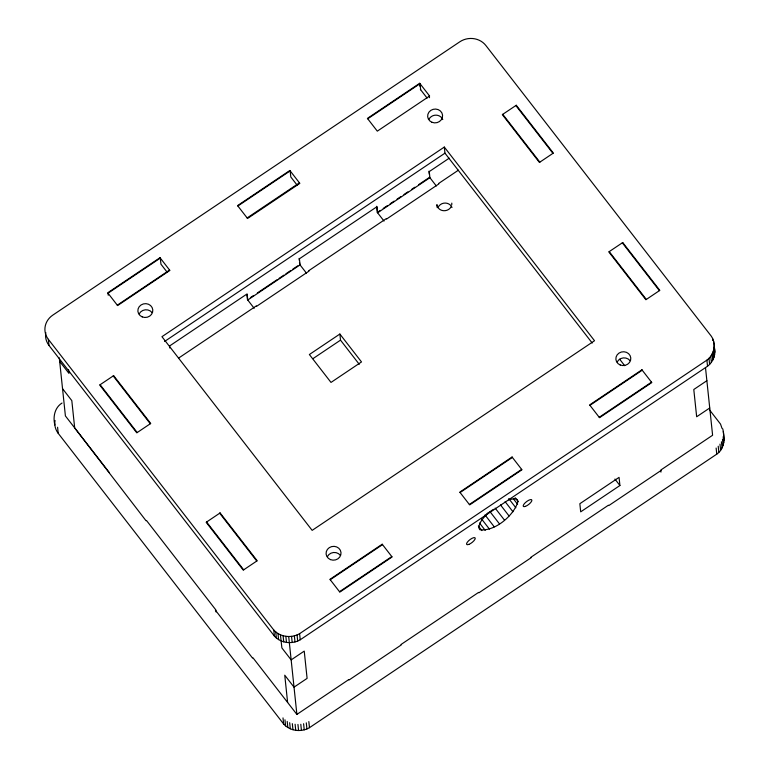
<?xml version="1.0" encoding="UTF-8"?>
<svg xmlns="http://www.w3.org/2000/svg" width="769" height="769" viewBox="0 0 769 769"><rect width="100%" height="100%" fill="white"/><g stroke="black" fill="none" stroke-linecap="round" stroke-linejoin="round"><path stroke-width="1.15" d="M451.73 204.919L451.807 203.112M48.341 339.331L273.764 629.994C280.118 637.126 291.47 638.472 299.593 633.666L706.894 360.142C714.238 354.807 716.583 343.724 711.287 336.178L485.864 45.506A18.716 17.293 -6 0 0 459.795 41.805L52.782 315.136A18.716 17.293 -6 0 0 48.341 339.331L48.985 345.435L274.408 636.098C280.762 643.23 292.114 644.576 300.237 639.77L707.528 366.246C713.286 361.911 716.266 354.086 714.17 347.088M55.041 420.48A18.716 17.293 -6 0 0 58.223 433.341L283.646 724.004C290 731.136 301.352 732.482 309.474 727.676L716.766 454.152C725.08 448.423 724.763 437.628 722.773 428.891M487.777 513.259C483.97 517.402 479.241 521.824 478.808 527.774L479.721 529.697C494.717 531.85 513.961 515.528 518.027 501.436L517.104 499.514L514.913 498.62L508.444 499.773M451.153 206.65C448.836 211.446 441.502 212.196 438.253 207.966M62.02 403.043C54.647 407.599 52.821 417.058 54.859 424.988M487.037 513.663L493.467 509.328M419.711 83.283L367.419 118.397L377.31 131.153L429.602 96.029L419.711 83.283L420.037 86.33M237.881 206.005L290.163 170.881L290.807 176.985L297.219 185.262M367.726 118.791L420.018 83.677L420.662 89.781M117.292 305.158L169.584 270.044M247.137 217.944L299.429 182.83M444.319 147.062L161.951 336.687L312.156 530.37L594.524 340.734L444.319 147.062L444.963 153.166L592.217 343.041M164.585 341.455L444.963 153.166M449.202 158.193L429.256 171.583L429.9 177.687L377.608 212.802L376.973 206.698L299.41 258.788L300.045 264.892L247.753 300.006L247.118 293.902L169.555 345.992L169.766 348.03M250.406 297.622L253.366 295.632M257.317 292.989L277.042 279.733M279.022 278.407L283.953 275.1M285.924 273.774L290.855 270.457M292.835 269.131L297.766 265.824M384.029 221.078L377.3 212.407L380.261 210.418M383.222 208.428L387.172 205.784M390.133 203.795L394.074 201.142M397.035 199.152L400.985 196.508M403.936 194.519L407.887 191.865M411.838 189.212L414.789 187.232M418.74 184.579L429.592 177.293L436.321 185.963M178.821 357.95L256.385 305.86M308.677 270.746L386.24 218.656M438.532 183.541L458.42 170.18M256.692 306.264L308.984 271.14M386.547 219.059L438.839 183.935M339.869 334.044L309.369 354.528L331.006 382.424L361.507 361.939L339.869 334.044L340.513 340.148L359.267 364.323M312.964 358.642L340.513 340.148M330.237 579.739L382.529 544.625M460.093 492.535L512.385 457.42M589.948 405.33L642.23 370.216M339.504 591.697L391.796 556.583M469.359 504.493L521.651 469.378M599.214 417.288L651.506 382.164M706.865 380.713L693.792 389.499L696.666 416.76L709.739 407.983M619.92 485.508L580.701 511.846L579.845 503.714L619.064 477.376L619.92 485.508L614.921 479.077M252.924 657.735L296.892 714.42L348.742 679.604M401.034 644.489L478.597 592.399M530.889 557.275L608.452 505.195M349.059 679.998L401.341 644.883M478.914 592.793L531.196 557.679M608.769 505.589L661.052 470.474M515.836 105.545L552.93 153.367M622.313 242.831L659.398 290.653M502.763 114.321L539.857 162.144M609.24 251.617L646.325 299.439M709.508 409.877L720.524 424.084L722.053 428.439M420.355 89.387L427.083 98.057M619.651 359.19L624.697 365.698M515.172 497.754L518.027 501.436M513.327 498.735L517.604 504.253M508.742 498.581L515.874 507.78M505.118 501.657L512.961 511.769M500.494 504.916L509.049 515.951M495.149 508.088L504.416 520.046M306.466 273.168L299.737 264.498L299.526 262.46M490.103 511.808L499.379 523.766M484.999 514.903L494.265 526.861M481.596 519.008L489.44 529.12M479.529 523.035L485.229 530.389M478.347 525.986L481.913 530.591M254.174 308.292L247.445 299.612L246.916 294.527M167.373 272.476L160.952 264.2L160.308 258.086L108.025 293.21L108.237 295.238M113.206 375.945L150.291 423.767M219.674 513.231L256.759 561.053M100.133 384.721L137.218 432.543M206.601 522.007L243.686 569.829M59.674 361.401L68.941 373.359L68.576 369.802M62.539 388.672L71.815 400.63L74.68 427.9L146.023 520.738M109.371 472.627L65.403 415.933L59.3 357.845M146.456 520.45L215.839 609.913L216.051 611.951M215.407 610.202L252.492 658.024M437.35 206.38L436.907 204.631L437.234 207.678M714.074 343.57L714.853 352.317M723.312 431.476L724.09 440.224M713.536 340.984L713.747 343.022M713.93 348.847L714.574 354.951M723.168 436.754L723.812 442.857M712.594 338.504L712.815 340.542M713.257 351.423L713.892 357.527M722.495 439.33L723.129 445.434M712.181 353.894L712.825 359.998M721.418 441.8L722.062 447.904M710.748 356.201L711.383 362.305M719.986 444.107L720.62 450.211M708.97 358.296L709.614 364.4M718.208 446.203L718.852 452.307M706.894 360.142L707.528 366.246M716.131 448.048L716.766 454.152M705.5 367.678L712.603 435.254L660.744 470.07L660.956 472.108M429.294 95.635L429.506 97.673M428.948 171.189L429.275 174.236M376.656 206.303L377.3 212.407M299.093 258.394L299.314 260.422M299.593 633.666L300.237 639.77M308.83 721.572L309.474 727.676M297.055 634.925L297.699 641.029M306.293 722.831L306.937 728.935M294.354 635.828L294.998 641.932M303.592 723.735L304.236 729.839M291.547 636.376L292.191 642.48M300.794 724.283L301.429 730.387M288.702 636.54L296.892 714.42M297.939 724.446L298.574 730.55M285.857 636.328L286.491 642.432M295.094 724.235L295.738 730.339M283.079 635.742L283.723 641.846M292.316 723.648L292.96 729.752M280.425 634.79L281.887 647.94L291.163 659.889L304.236 651.112L307.1 678.383L294.027 687.159L284.751 675.201L287.616 702.472M289.673 722.697L290.307 728.801M277.965 633.502L278.599 639.606M287.202 721.409L287.846 727.512M275.725 631.887L276.369 637.991M284.963 719.794L285.607 725.898M273.764 629.994L274.408 636.098M283.002 717.9L283.646 724.004M57.588 427.237L58.223 433.341M617.18 361.988A7.488 6.911 -6 0 1 630.08 360.671M428.967 119.291A7.488 6.911 -6 0 1 436.042 115.148A7.488 6.911 -6 0 1 442.771 119.56M139.189 313.887A7.488 6.911 -6 0 1 152.089 312.579M327.402 556.583A7.488 6.911 -6 0 1 340.302 555.276M48.985 345.435A18.716 17.293 -6 0 1 45.804 332.573M438.205 207.188A7.488 6.911 -6 0 1 445.28 203.054A7.488 6.911 -6 0 1 452.009 207.457M160 257.692L107.708 292.806L117.599 305.562L169.891 270.448L160 257.692M289.855 170.487L237.563 205.602L247.551 218.473L299.843 183.358L289.855 170.487M113.639 375.647L99.691 385.009L136.786 432.832L150.724 423.469L113.639 375.647M516.278 105.257L502.33 114.619L539.415 162.442L553.363 153.069L516.278 105.257M220.107 512.933L206.169 522.305L243.254 570.127L257.192 560.755L220.107 512.933M622.746 242.543L608.798 251.905L645.893 299.727L659.831 290.365L622.746 242.543M382.212 544.221L329.93 579.345L339.811 592.092L392.103 556.977L382.212 544.221M512.067 457.017L459.785 492.141L469.667 504.887L521.959 469.772L512.067 457.017M641.923 369.812L589.631 404.927L599.522 417.682L651.814 382.568L641.923 369.812M525.535 506.338A5.345 1.778 -37.8 0 0 531.888 500.186A5.345 1.778 -37.8 0 0 525.169 502.811A5.345 1.778 -37.8 0 0 525.535 506.338M468.888 544.385A5.345 1.778 -37.8 0 0 475.242 538.233A5.345 1.778 -37.8 0 0 468.523 540.857A5.345 1.778 -37.8 0 0 468.888 544.385M620.218 364.996A7.488 6.911 -6 0 0 630.782 357.902A7.488 6.911 -6 0 0 619.007 353.086A7.488 6.911 -6 0 0 620.218 364.996M431.995 122.3A7.488 6.911 -6 0 0 442.569 115.206A7.488 6.911 -6 0 0 430.794 110.39A7.488 6.911 -6 0 0 431.995 122.3M142.227 316.905A7.488 6.911 -6 0 0 152.791 309.811A7.488 6.911 -6 0 0 141.015 304.985A7.488 6.911 -6 0 0 142.227 316.905M330.439 559.601A7.488 6.911 -6 0 0 341.003 552.507A7.488 6.911 -6 0 0 329.228 547.682A7.488 6.911 -6 0 0 330.439 559.601"/></g></svg>
